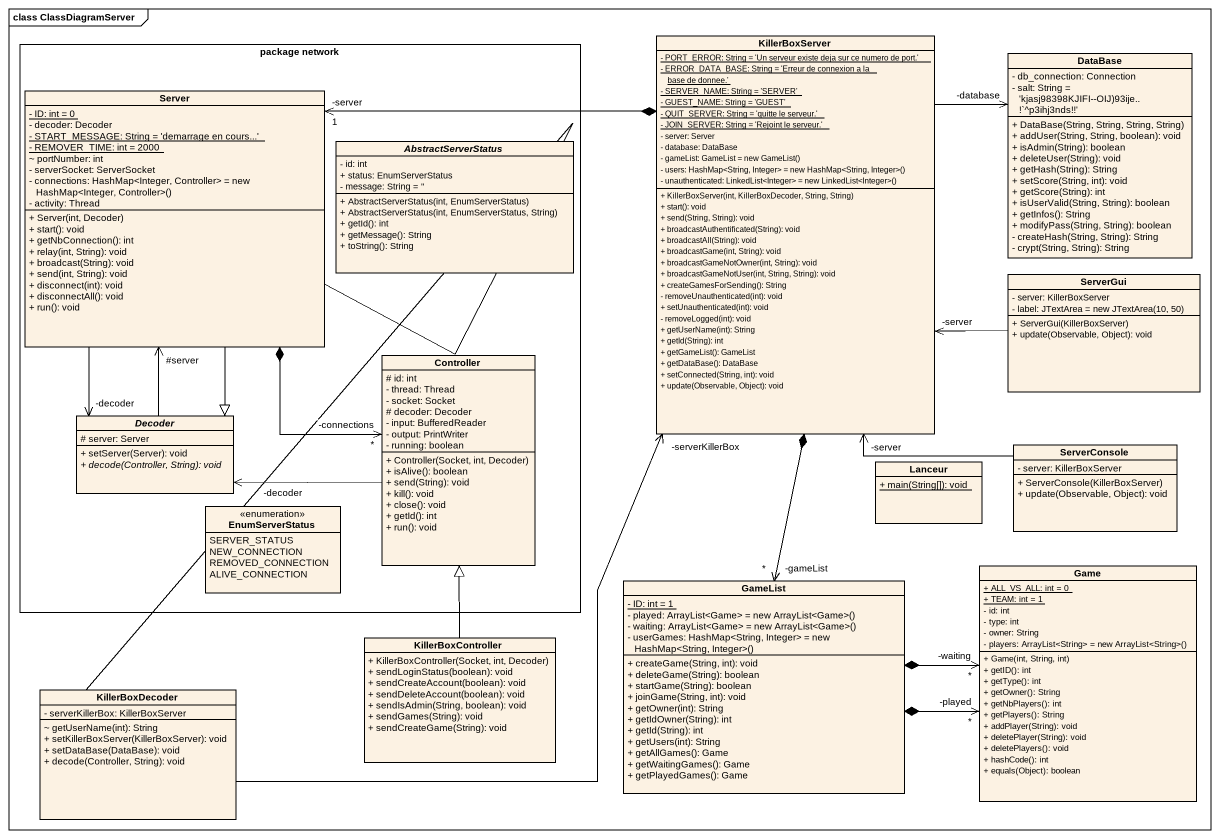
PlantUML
@startuml
mainframe class ClassDiagramServer
hide circle
hide empty members
skinparam classAttributeIconSize 0
rectangle "package network" as package_network {
  class Server {
    {static} - ID: int = 0
    - decoder: Decoder
    {static} - START_MESSAGE: String = 'demarrage en cours...'
    {static} - REMOVER_TIME: int = 2000
    ~ portNumber: int
    - serverSocket: ServerSocket
    {field} - connections: HashMap<Integer, Controller> = new HashMap<Integer, Controller>()
    - activity: Thread
    + Server(int, Decoder)
    + start(): void
    + getNbConnection(): int
    + relay(int, String): void
    + broadcast(String): void
    + send(int, String): void
    + disconnect(int): void
    + disconnectAll(): void
    + run(): void
  }
  abstract class AbstractServerStatus {
    - id: int
    + status: EnumServerStatus
    - message: String = ''
    + AbstractServerStatus(int, EnumServerStatus)
    + AbstractServerStatus(int, EnumServerStatus, String)
    + getId(): int
    + getMessage(): String
    + toString(): String
  }
  class Controller {
    # id: int
    - thread: Thread
    - socket: Socket
    # decoder: Decoder
    - input: BufferedReader
    - output: PrintWriter
    - running: boolean
    + Controller(Socket, int, Decoder)
    + isAlive(): boolean
    + send(String): void
    + kill(): void
    + close(): void
    + getId(): int
    + run(): void
  }
  abstract class Decoder {
    # server: Server
    + setServer(Server): void
    {abstract} + decode(Controller, String): void
  }
  enum EnumServerStatus {
    SERVER_STATUS
    NEW_CONNECTION
    REMOVED_CONNECTION
    ALIVE_CONNECTION
  }
}
class KillerBoxServer {
  {static} - PORT_ERROR: String = 'Un serveur existe deja sur ce numero de port.'
  {static} - ERROR_DATA_BASE: String = 'Erreur de connexion a la base de donnee.'
  {static} - SERVER_NAME: String = 'SERVER'
  {static} - GUEST_NAME: String = 'GUEST'
  {static} - QUIT_SERVER: String = 'quitte le serveur.'
  {static} - JOIN_SERVER: String = 'Rejoint le serveur.'
  - server: Server
  - database: DataBase
  {field} - gameList: GameList = new GameList()
  {field} - users: HashMap<String, Integer> = new HashMap<String, Integer>()
  {field} - unauthenticated: LinkedList<Integer> = new LinkedList<Integer>()
  + KillerBoxServer(int, KillerBoxDecoder, String, String)
  + start(): void
  + send(String, String): void
  + broadcastAuthentificated(String): void
  + broadcastAll(String): void
  + broadcastGame(int, String): void
  + broadcastGameNotOwner(int, String): void
  + broadcastGameNotUser(int, String, String): void
  + createGamesForSending(): String
  - removeUnauthenticated(int): void
  + setUnauthenticated(int): void
  - removeLogged(int): void
  + getUserName(int): String
  + getId(String): int
  + getGameList(): GameList
  + getDataBase(): DataBase
  + setConnected(String, int): void
  + update(Observable, Object): void
}
class "DataBase" as DataBase_ {
  - db_connection: Connection
  - salt: String = 'kjasj98398KJIFI--OIJ)93ije..!`^p3ihj3nds!!'
  + DataBase(String, String, String, String)
  + addUser(String, String, boolean): void
  + isAdmin(String): boolean
  + deleteUser(String): void
  + getHash(String): String
  + setScore(String, int): void
  + getScore(String): int
  + isUserValid(String, String): boolean
  + getInfos(): String
  + modifyPass(String, String): boolean
  - createHash(String, String): String
  - crypt(String, String): String
}
class ServerGui {
  - server: KillerBoxServer
  {field} - label: JTextArea = new JTextArea(10, 50)
  + ServerGui(KillerBoxServer)
  + update(Observable, Object): void
}
class ServerConsole {
  - server: KillerBoxServer
  + ServerConsole(KillerBoxServer)
  + update(Observable, Object): void
}
class Lanceur {
  {static} + main(String[]): void
}
class Game {
  {static} + ALL_VS_ALL: int = 0
  {static} + TEAM: int = 1
  - id: int
  - type: int
  - owner: String
  {field} - players: ArrayList<String> = new ArrayList<String>()
  + Game(int, String, int)
  + getID(): int
  + getType(): int
  + getOwner(): String
  + getNbPlayers(): int
  + getPlayers(): String
  + addPlayer(String): void
  + deletePlayer(String): void
  + deletePlayers(): void
  + hashCode(): int
  + equals(Object): boolean
}
class GameList {
  {static} - ID: int = 1
  {field} - played: ArrayList<Game> = new ArrayList<Game>()
  {field} - waiting: ArrayList<Game> = new ArrayList<Game>()
  {field} - userGames: HashMap<String, Integer> = new HashMap<String, Integer>()
  + createGame(String, int): void
  + deleteGame(String): boolean
  + startGame(String): boolean
  + joinGame(String, int): void
  + getOwner(int): String
  + getIdOwner(String): int
  + getId(String): int
  + getUsers(int): String
  + getAllGames(): Game
  + getWaitingGames(): Game
  + getPlayedGames(): Game
}
class KillerBoxController {
  + KillerBoxController(Socket, int, Decoder)
  + sendLoginStatus(boolean): void
  + sendCreateAccount(boolean): void
  + sendDeleteAccount(boolean): void
  + sendIsAdmin(String, boolean): void
  + sendGames(String): void
  + sendCreateGame(String): void
}
class KillerBoxDecoder {
  - serverKillerBox: KillerBoxServer
  ~ getUserName(int): String
  + setKillerBoxServer(KillerBoxServer): void
  + setDataBase(DataBase): void
  + decode(Controller, String): void
}
KillerBoxServer -right-> "-database" DataBase_
KillerBoxServer *-left-> "-server\n1" Server
KillerBoxServer *--> "-gameList\n*" GameList
Server *--> "-connections\n*" Controller
Server --> "-decoder" Decoder
ServerGui -left-> "-server" KillerBoxServer
Controller -left-> "-decoder" Decoder
Decoder -up-> "#server" Server
ServerConsole -up-> "-server" KillerBoxServer
GameList *-right-> "-played\n*" Game
GameList *-right-> "-waiting\n*" Game
KillerBoxController -up-|> Controller
KillerBoxDecoder -up-> "-serverKillerBox" KillerBoxServer
KillerBoxDecoder -up-|> Decoder
@enduml
